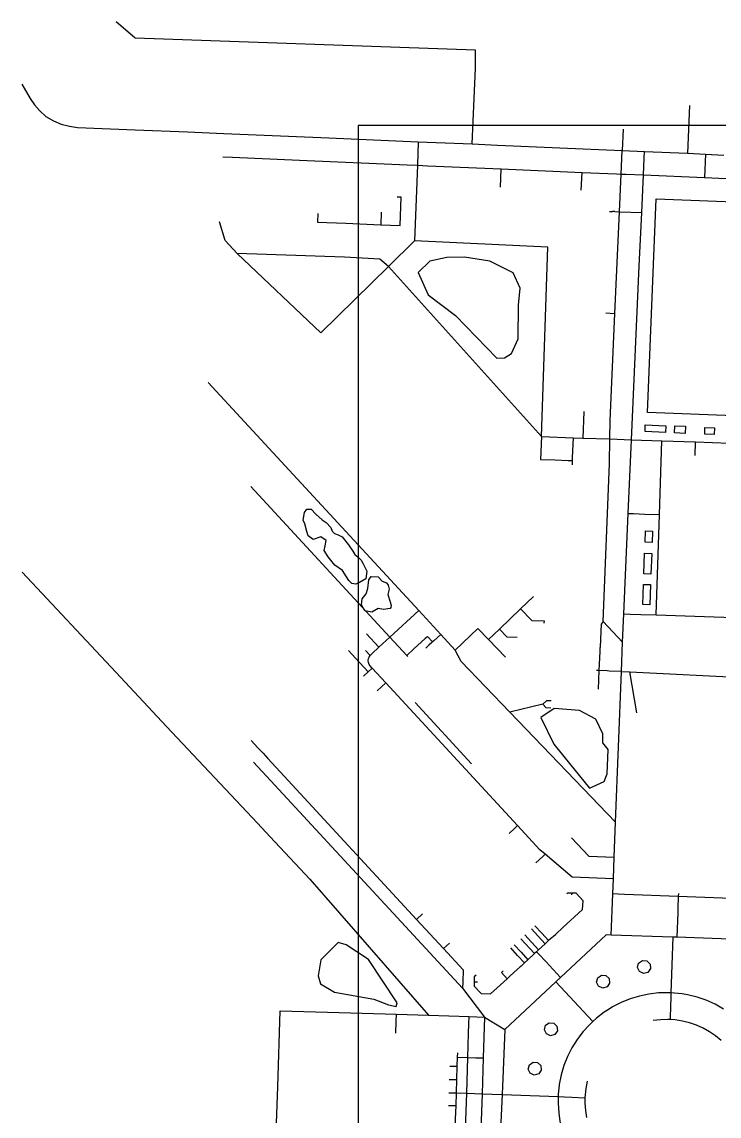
# Model space of a CAD drawing. Header units: metres. Extents: x -2626 to 1483, y -1332 to 1229.
# Drawn here: x -1048 to -754.7, y 529.4 to 989.9 of the extents above; entities that cross this region are included whole.
import ezdxf

# ---------------------------------------------------------------- set-up
doc = ezdxf.new("R2010")
doc.units = ezdxf.units.M
for name, color, linetype in [('OSM_BUILDING', 8, 'Continuous'), ('OSM_GREEN_EXISTING', 94, 'Continuous'), ('OSM_ROAD_LOCAL', 9, 'Continuous'), ('SITE_BORDER', 3, 'Continuous')]:
    doc.layers.add(name, color=color, linetype=linetype)

msp = doc.modelspace()

# ---------------------------------------------------------------- linework, layer by layer
at = {"layer": 'OSM_BUILDING'}
for points in [[(-777.185, 819.924), (-777.291, 817.107), (-785.876, 817.43), (-785.769, 820.235)], [(-768.919, 819.712), (-769.026, 816.707), (-773.471, 816.874), (-773.358, 819.879)], [(-756.652, 819.022), (-756.752, 816.206), (-760.785, 816.35), (-760.685, 819.167)], [(-782.743, 775.552), (-782.918, 770.81), (-785.882, 770.921), (-785.707, 775.663)], [(-783.093, 766.145), (-783.418, 757.429), (-786.382, 757.54), (-786.057, 766.257)], [(-783.581, 753.043), (-783.894, 744.605), (-786.864, 744.716), (-786.545, 753.154)]]:
    msp.add_lwpolyline(points, close=True, dxfattribs=at)
at = {"layer": 'OSM_GREEN_EXISTING'}
for points in [[(-744.91, 823.953), (-784.825, 825.556), (-781.211, 915.469), (-741.296, 913.866)], [(-839.077, 870.63), (-838.402, 877.832), (-841.421, 884.211), (-851.15, 889.231), (-861.879, 890.912), (-869.263, 890.745), (-876.472, 889.231), (-881.336, 884.378), (-877.141, 874.982), (-865.568, 866.266), (-848.299, 848.321), (-844.942, 848.488), (-842.09, 850.336), (-839.239, 856.537)], [(-922.252, 773.214), (-925.44, 772.034), (-927.623, 773.626), (-928.123, 775.474), (-929.048, 778.658), (-929.717, 780.249), (-929.211, 783.433), (-928.123, 784.858), (-926.278, 784.858), (-924.353, 782.687), (-921.664, 780.338), (-920.076, 779.159), (-918.063, 777.155), (-917.475, 775.552), (-916.468, 774.639), (-914.962, 774.049), (-913.367, 773.214), (-910.597, 769.774), (-908.753, 767.169), (-907.915, 765.667), (-906.571, 764.576), (-905.314, 763.318), (-904.564, 762.06), (-902.97, 758.787), (-903.388, 755.525), (-905.989, 754.011), (-907.577, 753.254), (-909.259, 753.588), (-910.516, 754.846), (-911.435, 756.271), (-913.198, 759.043), (-916.387, 761.303), (-919.232, 764.743), (-920.914, 767.425), (-920.407, 769.351), (-919.988, 771.622)], [(-900.869, 741.521), (-903.72, 742.022), (-905.145, 744.538), (-904.895, 747.054), (-903.22, 749.147), (-902.463, 751.496), (-902.044, 755.013), (-901.038, 756.527), (-898.186, 756.36), (-896.511, 754.512), (-894.585, 753.844), (-893.91, 752.843), (-893.579, 751.162), (-894.079, 748.902), (-893.072, 745.874), (-892.653, 744.204), (-892.822, 743.369), (-893.16, 742.946), (-895.923, 742.523), (-898.186, 743.024)], [(-803.689, 686.518), (-803.689, 690.214), (-806.54, 696.415), (-813.417, 700.099), (-824.146, 700.945), (-829.68, 697.083), (-824.315, 685.851), (-809.222, 667.405), (-803.02, 670.255), (-801.844, 673.45), (-801.344, 683.669)], [(-890.221, 577.036), (-902.294, 595.303), (-911.685, 601.515), (-915.043, 602.517), (-922.252, 595.136), (-923.427, 588.435), (-922.421, 585.084), (-916.55, 581.555), (-899.95, 578.539), (-893.747, 576.19), (-890.559, 575.522)], [(-785.132, 594.691), (-783.781, 593.355), (-783.6, 591.463), (-784.688, 589.893), (-786.52, 589.392), (-788.245, 590.194), (-789.058, 591.908), (-788.577, 593.745), (-787.026, 594.847)], [(-802.319, 588.568), (-800.969, 587.233), (-800.794, 585.34), (-801.875, 583.782), (-803.707, 583.27), (-805.439, 584.071), (-806.252, 585.785), (-805.771, 587.633), (-804.214, 588.724)], [(-824.29, 568.531), (-822.94, 567.195), (-822.758, 565.303), (-823.846, 563.744), (-825.678, 563.232), (-827.404, 564.034), (-828.217, 565.748), (-827.735, 567.596), (-826.185, 568.687)], [(-831.08, 551.967), (-829.73, 550.631), (-829.555, 548.738), (-830.636, 547.169), (-832.468, 546.668), (-834.2, 547.458), (-835.013, 549.184), (-834.531, 551.02), (-832.975, 552.122)]]:
    msp.add_lwpolyline(points, close=True, dxfattribs=at)
msp.add_lwpolyline([(-882.656, 703.495), (-858.828, 677.657)], dxfattribs=at)
at = {"layer": 'OSM_ROAD_LOCAL'}
for points in [[(-858.653, 938.49), (-857.778, 957.581), (-857.19, 970.45), (-857.165, 978.02), (-1000.4, 982.962), (-1008.315, 989.875)], [(-1048.036, 963.659), (-1044.523, 957.57), (-1042.778, 954.965), (-1040.684, 952.594), (-1038.026, 950.123), (-1034.794, 948.197), (-1031.543, 946.872), (-1028.029, 945.926), (-1024.609, 945.492), (-1000.387, 944.501), (-978.373, 943.577), (-963.067, 942.921), (-918.857, 941.05), (-881.324, 939.459), (-858.653, 938.49), (-848.011, 938.045), (-795.504, 935.785), (-786.176, 935.384), (-768.088, 934.605), (-760.416, 934.215), (-752.77, 933.815)], [(-767.219, 954.62), (-768.088, 934.605)], [(-795.079, 944.757), (-795.504, 935.785)], [(-881.324, 939.459), (-881.655, 929.54), (-882.925, 897.792), (-893.772, 886.938), (-829.398, 815.348), (-816.156, 814.892), (-812.029, 814.747), (-800.669, 814.347)], [(-800.669, 814.347), (-800.562, 822.195), (-798.555, 867.223), (-796.648, 909.959), (-795.942, 925.855), (-795.504, 935.785)], [(-791.622, 814.035), (-788.295, 887.138), (-787.301, 909.603), (-786.601, 925.466), (-786.301, 932.49), (-786.176, 935.384)], [(-963.542, 933.047), (-959.391, 932.891), (-931.261, 931.677), (-885.894, 929.718), (-881.655, 929.54), (-877.416, 929.351), (-846.448, 928.026), (-812.392, 926.557), (-797.893, 925.933), (-795.942, 925.855), (-793.985, 925.766), (-786.601, 925.466), (-760.923, 924.341), (-733.569, 923.173), (-727.485, 922.917), (-724.934, 922.794), (-722.564, 922.694), (-720.851, 922.605), (-686.989, 920.89), (-674.165, 920.245), (-671.77, 920.145)], [(-760.416, 934.215), (-760.923, 924.341)], [(-846.736, 920.367), (-846.448, 928.026)], [(-812.711, 919.098), (-812.392, 926.557)], [(-923.571, 909.28), (-923.715, 905.573), (-911.81, 905.105), (-897.08, 904.538), (-888.889, 904.215), (-888.427, 916.048), (-890.215, 916.115)], [(-896.873, 909.848), (-897.08, 904.538)], [(-800.831, 910.115), (-799.606, 910.07)], [(-798.637, 910.037), (-799.606, 910.07)], [(-798.637, 910.037), (-796.648, 909.959), (-787.301, 909.603)], [(-893.772, 886.938), (-897.449, 890.088), (-912.367, 890.901), (-957.527, 892.382), (-962.554, 897.914), (-964.861, 905.718)], [(-829.398, 815.348), (-826.741, 895.064), (-882.925, 897.792)], [(-957.527, 892.382), (-922.277, 859.041), (-893.772, 886.938)], [(-802.438, 867.401), (-800.619, 867.324), (-798.555, 867.223)], [(-881.118, 742.123), (-969.738, 838.102)], [(-811.642, 825.902), (-812.029, 814.747)], [(-829.398, 815.348), (-829.817, 805.764), (-823.652, 805.519)], [(-816.156, 814.892), (-816.493, 806.543)], [(-803.489, 737.492), (-800.813, 804.061), (-800.669, 814.347)], [(-800.669, 814.347), (-791.622, 814.035), (-778.811, 813.59), (-764.655, 813.111), (-750.394, 812.61), (-738.289, 812.198), (-729.792, 811.898), (-729.392, 811.886), (-722.158, 811.63), (-714.274, 811.352)], [(-795.854, 716.486), (-795.323, 728.842), (-794.81, 740.731), (-792.972, 783.01), (-791.622, 814.035)], [(-781.23, 740.275), (-779.836, 782.576), (-778.811, 813.59)], [(-764.849, 807.423), (-764.655, 813.111)], [(-816.512, 806.009), (-816.543, 805.23), (-816.612, 803.526)], [(-816.493, 806.543), (-816.512, 806.009)], [(-823.652, 805.519), (-818.213, 805.296)], [(-818.213, 805.296), (-816.543, 805.23)], [(-893.228, 730.957), (-951.713, 794.387)], [(-792.972, 783.01), (-790.771, 782.932), (-786.001, 782.776), (-779.836, 782.576)], [(-1047.986, 758.32), (-1008.553, 716.263), (-987.132, 693.42), (-948.937, 652.677), (-943.535, 646.911), (-926.878, 629.144), (-876.979, 571.882)], [(-851.757, 729.966), (-847.18, 734.352), (-838.314, 742.857), (-832.85, 748.1)], [(-799.212, 629.3), (-816.487, 629.968), (-827.923, 639.62), (-830.155, 641.501), (-839.496, 651.62), (-894.985, 711.743), (-900.681, 717.922), (-900.975, 718.233), (-901.5, 718.834), (-901.907, 719.491), (-902.188, 720.282), (-902.313, 721.094), (-902.2, 721.918), (-901.9, 722.597), (-901.475, 723.243), (-901.419, 723.343), (-900.8, 723.966), (-897.818, 726.716), (-893.228, 730.957), (-881.118, 742.123)], [(-865.793, 725.503), (-871.864, 732.081), (-881.118, 742.123)], [(-838.314, 742.857), (-833.531, 737.959)], [(-833.531, 737.959), (-828.373, 737.759), (-828.41, 736.846)], [(-803.489, 737.492), (-804.339, 736.467), (-804.47, 733.495)], [(-803.489, 737.492), (-795.323, 728.842)], [(-794.81, 740.731), (-792.178, 740.642), (-787.683, 740.486), (-781.23, 740.275), (-752.807, 739.34), (-746.217, 739.128), (-743.641, 739.039), (-741.028, 738.95)], [(-903.013, 732.349), (-897.818, 726.716)], [(-844.591, 722.497), (-851.757, 729.966), (-856.252, 734.653), (-865.793, 725.503)], [(-839.696, 730.757), (-843.897, 730.935), (-847.18, 734.352)], [(-804.47, 733.495), (-804.745, 726.571)], [(-893.228, 730.957), (-886.132, 723.265), (-885.644, 722.742)], [(-878.448, 730.345), (-883.1, 726.059)], [(-877.885, 730.868), (-878.448, 730.345)], [(-877.441, 731.28), (-877.885, 730.868)], [(-875.272, 728.931), (-877.441, 731.28)], [(-875.722, 728.519), (-876.816, 727.517)], [(-871.864, 732.081), (-874.759, 729.41), (-875.272, 728.931), (-875.722, 728.519)], [(-910.629, 725.324), (-907.671, 722.118), (-902.363, 716.363)], [(-903.426, 725.347), (-901.475, 723.243)], [(-883.1, 726.059), (-886.132, 723.265)], [(-876.816, 727.517), (-878.135, 726.304)], [(-798.293, 653.089), (-842.728, 699.42), (-863.173, 720.738), (-865.793, 725.503)], [(-805.445, 709.027), (-805.133, 716.853), (-804.814, 724.89), (-804.745, 726.571)], [(-904.276, 714.604), (-902.363, 716.363), (-900.681, 717.922)], [(-801.875, 716.719), (-805.133, 716.853), (-806.246, 716.898)], [(-800.956, 716.686), (-801.875, 716.719)], [(-795.854, 716.486), (-800.956, 716.686)], [(-800.125, 605.589), (-799.462, 622.888), (-799.212, 629.3), (-798.862, 638.35), (-798.293, 653.089), (-795.854, 716.486)], [(-795.854, 716.486), (-792.266, 716.308), (-741.997, 713.87)], [(-789.402, 699.164), (-792.266, 716.308)], [(-898.58, 708.426), (-894.985, 711.743)], [(-828.823, 702.76), (-842.728, 699.42)], [(-828.823, 702.76), (-827.222, 704.363), (-825.415, 704.285)], [(-825.534, 701.068), (-827.447, 701.146), (-828.823, 702.76)], [(-951.6, 687.498), (-948.762, 684.426), (-946.58, 682.066), (-944.616, 679.939), (-937.651, 672.403), (-882.024, 612.168), (-870.689, 599.89), (-862.379, 590.895), (-862.573, 585.919), (-862.679, 583.181)], [(-950.587, 678.359), (-941.659, 668.696), (-862.679, 583.181), (-853.42, 571.013)], [(-843.091, 648.302), (-840.784, 650.429), (-839.496, 651.62)], [(-816.806, 646.566), (-809.603, 638.762), (-798.862, 638.35)], [(-831.78, 636.046), (-828.954, 638.662), (-827.923, 639.62)], [(-820.489, 608.706), (-812.161, 616.343), (-811.973, 620.038), (-814.811, 623.167), (-816.612, 623.211), (-818.425, 623.267), (-818.857, 622.866)], [(-816.631, 622.454), (-816.612, 623.211)], [(-794.46, 622.699), (-797.18, 622.799), (-799.462, 622.888)], [(-749.55, 620.962), (-771.889, 621.831), (-794.46, 622.699)], [(-771.845, 623.022), (-771.889, 621.831), (-772.083, 616.866), (-772.152, 615.074), (-772.552, 604.654)], [(-879.492, 614.506), (-882.024, 612.168)], [(-830.811, 605.066), (-833.687, 608.183)], [(-829.367, 606.402), (-832.243, 609.519)], [(-823.408, 606.012), (-820.489, 608.706)], [(-750.981, 466.573), (-730.374, 485.498), (-709.347, 504.8), (-708.165, 532.808), (-706.777, 565.748), (-723.759, 584.294), (-741.434, 603.608), (-746.367, 603.775), (-772.552, 604.654), (-774.221, 604.71), (-800.125, 605.589), (-802.226, 605.656), (-821.47, 587.678), (-823.352, 585.919), (-844.841, 565.837), (-846.054, 538.508), (-847.355, 509.186), (-847.499, 505.914), (-844.96, 503.153), (-830.055, 486.956), (-812.542, 467.909), (-778.079, 467.163)], [(-838.158, 604.064), (-832.368, 597.775)], [(-824.997, 604.554), (-826.441, 603.229), (-827.891, 601.893), (-830.649, 599.355), (-831.499, 598.576), (-832.368, 597.775), (-835.138, 595.225), (-836.588, 593.889), (-838.033, 592.554)], [(-836.445, 605.645), (-830.649, 599.355)], [(-830.811, 605.066), (-827.891, 601.893)], [(-829.367, 606.402), (-826.441, 603.229)], [(-824.997, 604.554), (-824.559, 604.955)], [(-824.559, 604.955), (-823.408, 606.012)], [(-774.221, 604.71), (-774.972, 581.244), (-775.053, 578.639)], [(-868.156, 602.227), (-870.689, 599.89)], [(-839.496, 597.051), (-842.372, 600.168)], [(-838.045, 598.387), (-840.928, 601.504)], [(-839.496, 597.051), (-836.588, 593.889)], [(-838.045, 598.387), (-835.138, 595.225)], [(-821.47, 587.678), (-827.673, 594.413), (-830.555, 597.541), (-831.499, 598.576)], [(-846.33, 589.849), (-845.567, 590.55)], [(-843.891, 587.188), (-846.33, 589.849)], [(-839.696, 591.029), (-842.609, 588.368)], [(-838.452, 592.175), (-839.696, 591.029)], [(-838.033, 592.554), (-838.452, 592.175)], [(-856.971, 588.702), (-857.721, 588.023), (-857.709, 585.752), (-857.703, 584.138), (-854.776, 580.943), (-850.888, 580.787), (-843.891, 587.188), (-842.609, 588.368)], [(-856.396, 585.763), (-857.709, 585.752)], [(-807.853, 569.177), (-823.352, 585.919)], [(-752.857, 574.442), (-756.421, 576.446), (-760.147, 578.116), (-764.011, 579.451), (-767.975, 580.431), (-770.295, 580.787), (-772.014, 581.054), (-774.972, 581.244), (-776.097, 581.322), (-779.755, 581.221), (-780.18, 581.21), (-784.238, 580.732), (-788.239, 579.897), (-792.153, 578.706), (-795.936, 577.18), (-799.575, 575.31), (-801.038, 574.375), (-803.026, 573.117), (-806.265, 570.635), (-807.853, 569.177), (-809.272, 567.863), (-812.017, 564.835), (-813.605, 562.742), (-814.48, 561.573), (-816.643, 558.1), (-818.482, 554.46), (-819.995, 550.653), (-821.151, 546.735), (-821.958, 542.738), (-821.989, 542.438), (-822.396, 538.675), (-822.421, 537.584), (-822.477, 534.59), (-822.352, 532.842), (-822.183, 530.504), (-821.527, 526.474)], [(-775.128, 576.212), (-775.328, 570)], [(-775.053, 578.639), (-775.128, 576.212)], [(-847.355, 509.186), (-855.37, 509.543), (-859.009, 509.71), (-861.842, 509.832), (-881.055, 510.689), (-892.409, 511.201), (-916.431, 512.281), (-939.902, 513.138), (-941.278, 514.552), (-940.909, 526.419), (-940.427, 541.681), (-939.421, 573.718)], [(-939.421, 573.718), (-914.524, 572.984), (-890.496, 572.282), (-876.979, 571.882), (-859.91, 571.247), (-853.42, 571.013), (-844.841, 565.837)], [(-890.746, 564.356), (-890.59, 569.165), (-890.496, 572.282)], [(-860.135, 564.1), (-860.003, 568.197), (-859.91, 571.247)], [(-853.42, 571.013), (-853.964, 553.881), (-854.445, 538.775), (-854.927, 523.647), (-855.37, 509.543), (-855.621, 501.684), (-855.764, 497.075), (-850.362, 491.531), (-838.42, 479.286)], [(-753.901, 561.184), (-756.271, 563.143), (-758.809, 564.88), (-761.492, 566.394), (-764.299, 567.651), (-767.206, 568.653), (-770.195, 569.399), (-773.233, 569.867), (-775.328, 570), (-776.303, 570.067), (-779.379, 569.978), (-782.437, 569.622)], [(-861.71, 513.962), (-861.398, 523.858), (-860.923, 538.987), (-860.447, 554.082), (-860.135, 564.1)], [(-864.843, 556.019), (-864.899, 554.226), (-865.018, 550.386), (-865.193, 544.753), (-865.374, 539.12), (-865.537, 533.81), (-865.718, 528.044), (-865.849, 524.003), (-865.899, 522.289)], [(-864.899, 554.226), (-860.447, 554.082), (-857.096, 553.97)], [(-857.096, 553.97), (-853.964, 553.881)], [(-868.056, 550.475), (-865.018, 550.386)], [(-868.232, 544.842), (-865.193, 544.753)], [(-810.229, 544.029), (-810.829, 541.013), (-811.179, 537.117), (-811.223, 534.879), (-811.004, 531.807), (-810.51, 528.779)], [(-868.407, 539.22), (-865.374, 539.12), (-860.923, 538.987), (-857.571, 538.875)], [(-857.571, 538.875), (-854.445, 538.775), (-846.054, 538.508)], [(-846.054, 538.508), (-822.421, 537.584), (-819.801, 537.473)], [(-819.801, 537.473), (-816.712, 537.35)], [(-816.712, 537.35), (-811.179, 537.117)], [(-868.575, 533.911), (-865.537, 533.81)]]:
    msp.add_lwpolyline(points, dxfattribs=at)
at = {"layer": 'SITE_BORDER'}
msp.add_lwpolyline([(-906.59, -946.216), (906.59, -946.216), (906.59, 946.216), (-906.59, 946.216)], close=True, dxfattribs=at)

doc.saveas('drawing.dxf')
